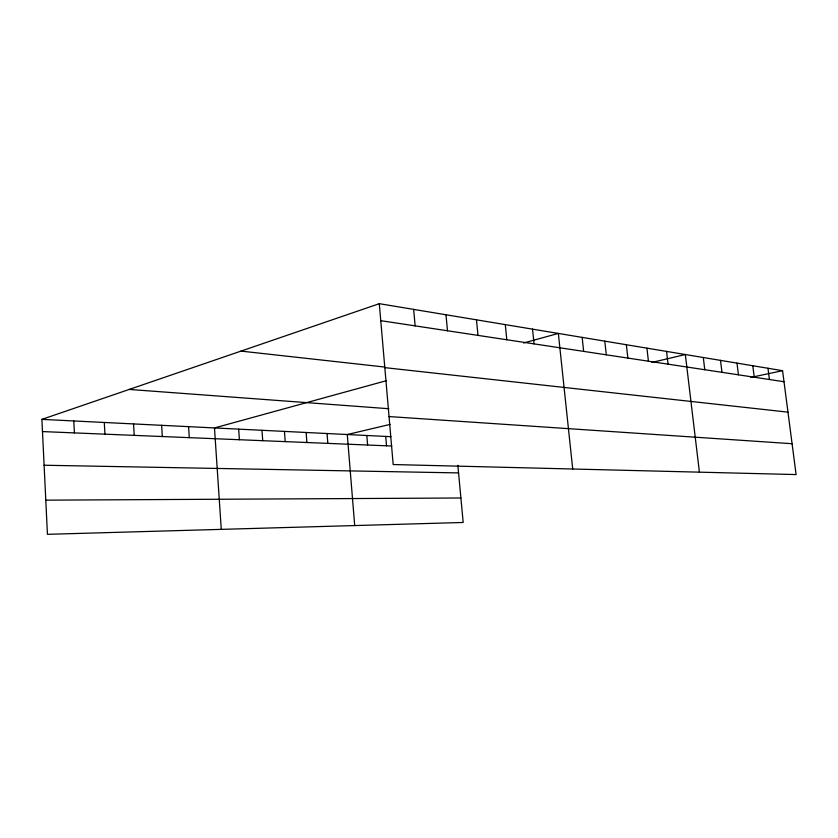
<?xml version="1.0" encoding="UTF-8"?>
<svg xmlns="http://www.w3.org/2000/svg" width="838" height="838" viewBox="0 0 838 838"><rect width="100%" height="100%" fill="white"/><g stroke="black" fill="none" stroke-linecap="round" stroke-linejoin="round"><path stroke-width="1.26" d="M457.841 465.258L463.184 522.472L47.431 534.319L41.9 419.377L379.3 303.681L782.566 370.689L796.1 474.57L393.179 464.535L379.3 303.681M386.433 380.682L214.476 427.946L221.274 529.365M523.53 343.004L558.349 333.43L572.71 469.008M390.11 424.395L347.278 434.534L354.704 525.562M651.922 362.435L685.327 354.526L699.416 472.161M750.796 377.404L782.566 370.689M45.786 500.16L460.9 497.992M44.11 465.237L458.554 472.915M42.487 431.58L391.744 446.026M41.9 419.377L390.937 436.692M389.041 416.559L792.078 443.721M129.241 389.429L388.822 408.724M241.009 351.101L384.789 367.054M384.82 367.641L787.971 412.149M380.766 320.671L784.012 381.719M767.975 368.259L769.42 379.52M752.786 365.735L754.252 377.215M736.979 363.105L738.446 374.827M720.491 360.371L721.968 372.334M703.292 357.512L704.779 369.726M666.556 351.405L668.064 364.174M646.926 348.147L648.423 361.199M626.353 344.732L627.861 358.088M604.785 341.139L606.303 354.82M582.148 337.379L583.667 351.394M532.528 329.135L534.047 343.884M505.283 324.61L506.801 339.757M476.476 319.823L477.995 335.389M445.984 314.763L447.492 330.78M413.647 309.39L415.135 325.877M385.721 436.441L386.517 445.806M366.814 435.498L367.61 445.03M327.061 433.529L327.836 443.386M306.132 432.492L306.897 442.516M284.449 431.413L285.213 441.616M261.98 430.303L262.723 440.694M238.673 429.14L239.406 439.72M188.581 426.657L189.283 437.656M161.629 425.316L162.31 436.535M133.556 423.934L134.227 435.372M104.3 422.478L104.939 434.168M73.775 420.959L74.393 432.9"/></g></svg>
